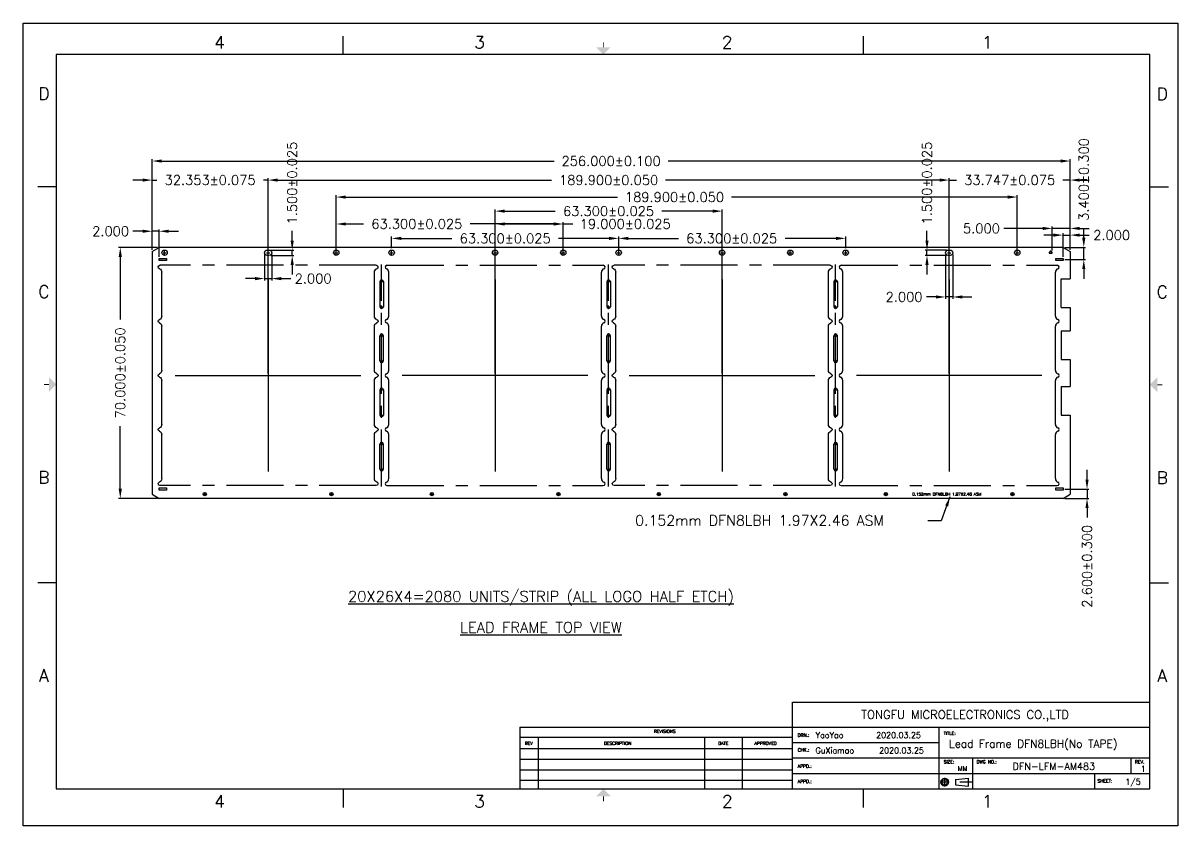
# Model space of a CAD drawing. Header units: millimetres. Extents: x 393.2 to 449.6, y 107.5 to 114.2.
# Drawn here: x 393.21 to 402.87, y 107.5 to 114.22 of the extents above; entities that cross this region are included whole.
import ezdxf
from ezdxf.enums import TextEntityAlignment as Align

# ---------------------------------------------------------------- set-up
doc = ezdxf.new("R2010")
doc.units = ezdxf.units.MM
doc.header["$LTSCALE"] = 0.5
doc.header["$PDMODE"] = 98
doc.linetypes.add('CENTER', pattern=[50.8, 31.75, -6.35, 6.35, -6.35])
for name, color, linetype in [('1', 7, 'Continuous'), ('1D', 4, 'Continuous'), ('CEN', 2, 'CENTER'), ('DIM', 3, 'Continuous'), ('TB', 7, 'Continuous')]:
    doc.layers.add(name, color=color, linetype=linetype)
doc.styles.add('ADESK1', font='romans')
doc.styles.add('ROMANS', font='romans.shx')
doc.styles.add('SIMPLEX', font='simplex.shx')
doc.dimstyles.get("Standard").update_dxf_attribs({"dimtxt": 0.08, "dimasz": 0.08, "dimexe": 0.027, "dimexo": 0.027, "dimgap": 0.027, "dimtad": 0, "dimdec": 3, "dimrnd": 0.0005, "dimzin": 1, "dimdsep": 46, "dimtxsty": 'SIMPLEX', "dimcen": 0.1905, "dimclrd": 256, "dimclre": 256, "dimclrt": 256, "dimadec": 0, "dimazin": 0, "dimtp": 0.03, "dimtm": 0.05, "dimtfac": 0.8, "dimtdec": 3, "dimtmove": 0, "dimatfit": 3, "dimfxl": 0.05, "dimtolj": 1, "dimtzin": 4, "dimlwd": -1, "dimlwe": -1, "dimarcsym": 0})
doc.dimstyles.new('Standard1', dxfattribs={"dimtxt": 0.08, "dimasz": 0.08, "dimexe": 0.015, "dimexo": 0.015, "dimgap": 0.027, "dimtad": 0, "dimdec": 3, "dimlfac": 33.333333, "dimrnd": 0.0005, "dimzin": 1, "dimdsep": 46, "dimtxsty": 'SIMPLEX', "dimcen": 0.1905, "dimclrd": 256, "dimclre": 256, "dimclrt": 256, "dimadec": 0, "dimazin": 0, "dimtp": 0.03, "dimtm": 0.05, "dimtfac": 0.8, "dimtdec": 3, "dimtmove": 0, "dimatfit": 3, "dimfxl": 0.05, "dimtolj": 1, "dimtzin": 4, "dimlwd": -1, "dimlwe": -1, "dimarcsym": 0})

# ---------------------------------------------------------------- blocks, each defined once
blk = doc.blocks.new('FR')
at = {"layer": 'TB'}
for p, q in [((78.32, 188.67), (78.32, 193.22)), ((205.52, 188.67), (205.52, 193.22)), ((8.12, 188.67), (8.12, 9.03)), ((275.59, 188.67), (8.12, 188.67)), ((275.59, 9.03), (275.59, 188.67)), ((3.57, 156.43), (8.12, 156.43)), ((275.59, 156.36), (280.13, 156.36)), ((3.57, 59.52), (8.12, 59.52)), ((275.59, 59.44), (280.13, 59.44)), ((188.21, 30.23), (275.59, 30.23)), ((188.21, 9.03), (188.21, 30.23)), ((121.48, 24.17), (121.48, 9.03)), ((121.48, 24.17), (188.21, 24.17)), ((188.21, 24.17), (275.59, 24.17)), ((224.1, 9.03), (224.1, 24.17)), ((121.48, 21.74), (188.21, 21.74)), ((126.03, 9.03), (126.03, 21.74)), ((166.76, 9.03), (166.76, 21.74)), ((175.96, 9.03), (175.96, 21.74)), ((188.21, 20.42), (224.1, 20.42)), ((121.48, 18.92), (188.21, 18.92)), ((121.48, 16.3), (188.21, 16.3)), ((188.21, 16.66), (275.59, 16.66)), ((232.32, 9.03), (232.32, 16.66)), ((270.99, 12.86), (270.99, 16.66)), ((121.48, 13.68), (188.21, 13.68)), ((188.21, 12.85), (224.1, 12.85)), ((224.1, 12.86), (275.59, 12.86)), ((228.03, 11.36), (231.26, 11.65)), ((228.03, 11.36), (228.03, 10.06)), ((231.26, 9.76), (231.26, 11.65)), ((262.17, 9.03), (262.17, 12.86)), ((8.12, 9.03), (275.59, 9.03)), ((78.35, 4.49), (78.35, 9.03)), ((121.48, 11.17), (188.21, 11.17)), ((205.55, 4.49), (205.55, 9.03)), ((228.03, 10.06), (231.26, 9.76))]:
    blk.add_line(p, q, dxfattribs=at)
at = {"layer": 'TB', "color": 1, "linetype": 'CENTER', "ltscale": 0.002}
for p, q in [((225.43, 9.62), (225.43, 11.79)), ((226.52, 10.71), (224.34, 10.71)), ((232.03, 10.71), (227.29, 10.71))]:
    blk.add_line(p, q, dxfattribs=at)
at = {"layer": 'TB'}
blk.add_lwpolyline([(0, 196.39), (282.46, 196.39), (282.46, 0), (0, 0)], close=True, dxfattribs=at)
at = {"layer": 'TB', "const_width": 0.242}
for points in [[(141.92, 191.7), (141.92, 190.49)], [(5.09, 107.97), (6.3, 107.97)], [(278.62, 107.9), (277.41, 107.9)], [(141.95, 6), (141.95, 7.21)]]:
    blk.add_lwpolyline(points, dxfattribs=at)
at = {"layer": 'TB'}
for radius in [0.945, 0.649]:
    blk.add_circle((225.43, 10.71), radius, dxfattribs=at)
for points in [[(140.1, 190.49), (143.74, 190.49), (141.92, 188.67)], [(6.3, 106.16), (6.3, 109.79), (8.12, 107.97)], [(277.41, 106.08), (277.41, 109.72), (275.59, 107.9)], [(140.13, 7.21), (143.77, 7.21), (141.95, 9.03)]]:
    blk.add_solid(points, dxfattribs=at)
at = {"layer": 'TB', "style": 'ADESK1'}
for s, p in [('4', (48.03, 191.7)), ('3', (111.64, 191.7)), ('2', (172.21, 191.7)), ('1', (235.81, 191.7)), ('D', (5.09, 179.15)), ('D', (278.62, 179.07)), ('C', (5.09, 130.69)), ('C', (278.62, 130.62)), ('B', (5.09, 85.26)), ('B', (278.62, 85.19)), ('A', (5.09, 36.8)), ('A', (278.62, 36.73)), ('4', (48.06, 6)), ('3', (111.66, 6)), ('2', (172.24, 6)), ('1', (235.84, 6))]:
    blk.add_text(s, height=3.03, dxfattribs=at).set_placement(p, align=Align.MIDDLE_CENTER)
for s, height, p in [('TONGFU MICROELECTRONICS CO.,LTD', 2.0747, (204.97, 26.2)), ('REVISIONS', 0.787, (154.27, 22.74)), ('TITLE:', 0.787, (225.17, 22.25)), ('REV', 0.787, (122.71, 19.8)), ('DESCRIPTION', 0.7874, (142.04, 19.8)), ('DATE', 0.787, (170, 19.8)), ('APPROVED', 0.787, (178.88, 19.8)), ('DRN.:', 0.787, (189.47, 21.8)), ('CHK.:', 0.787, (189.47, 18.19)), ('APPD.:', 0.787, (189.47, 14.21)), ('SIZE:', 0.787, (225.17, 15.28)), ('MM', 1.148, (228.62, 13.47)), ('DWG NO.:', 0.787, (233.22, 15.28)), ('REV.', 0.787, (271.96, 15.28)), ('SHEET:', 0.787, (262.81, 10.61)), ('APPD.:', 0.787, (189.47, 10.49))]:
    blk.add_text(s, height=height, dxfattribs=at).set_placement(p)
blk = doc.blocks.new('M0')
at = {"layer": '1D', "linetype": 'CENTER'}
for p, q in [((-30.15, 30.7), (30.15, 30.7)), ((-29.65, 16.51), (-29.65, 28.79)), ((29.65, 16.51), (29.65, 28.79)), ((-29.65, 1.41), (-29.65, 13.69)), ((29.65, 1.41), (29.65, 13.69)), ((-29.65, -13.69), (-29.65, -1.41)), ((29.65, -13.69), (29.65, -1.41)), ((-29.65, -28.79), (-29.65, -16.51)), ((29.65, -28.79), (29.65, -16.51)), ((-30.15, -30.7), (30.15, -30.7))]:
    blk.add_line(p, q, dxfattribs=at)
at = {"layer": '1D', "color": 4}
for centre, radius, start, end in [((-30.15, 30.2), 0.5, 90, 250.5288), ((-30.65, 28.79), 1, 0, 70.5288), ((30.65, 28.79), 1, 109.4712, 180), ((30.15, 30.2), 0.5, 289.4712, 90), ((-30.65, 16.51), 1, 289.4712, 0), ((30.65, 16.51), 1, 180, 250.5288), ((-30.15, 15.1), 0.5, 109.4712, 250.5288), ((-30.65, 13.69), 1, 0, 70.5288), ((30.65, 13.69), 1, 109.4712, 180), ((30.15, 15.1), 0.5, 289.4712, 70.5288), ((-30.15, 0), 0.5, 109.4712, 250.5288), ((-30.65, 1.41), 1, 289.4712, 0), ((30.65, 1.41), 1, 180, 250.5288), ((30.15, 0), 0.5, 289.4712, 70.5288), ((-30.65, -1.41), 1, 0, 70.5288), ((30.65, -1.41), 1, 109.4712, 180), ((-30.15, -15.1), 0.5, 109.4712, 250.5288), ((-30.65, -13.69), 1, 289.4712, 0), ((-30.65, -16.51), 1, 0, 70.5288), ((30.65, -13.69), 1, 180, 250.5288), ((30.65, -16.51), 1, 109.4712, 180), ((30.15, -15.1), 0.5, 289.4712, 70.5288), ((-30.65, -28.79), 1, 289.4712, 0), ((30.65, -28.79), 1, 180, 250.5288), ((-30.15, -30.2), 0.5, 109.4712, 270), ((30.15, -30.2), 0.5, 270, 70.5288)]:
    blk.add_arc(centre, radius, start, end, dxfattribs=at)
blk = doc.blocks.new('*D59')
at = {"layer": 'Defpoints', "color": 0, "transparency": 16777216}
for p in [(394.3517, 112.3424), (394.0258, 110.2424), (394.3517, 110.2424)]:
    blk.add_point(p, dxfattribs=at)
at = {"layer": 'DIM', "transparency": 16777216}
for p, q in [((394.3367, 112.3424), (394.0108, 112.3424)), ((394.0258, 112.2624), (394.0258, 111.7384)), ((394.0258, 110.3224), (394.0258, 110.8463)), ((394.3367, 110.2424), (394.0108, 110.2424))]:
    blk.add_line(p, q, dxfattribs=at)
for points in [[(394.0125, 112.2624), (394.0392, 112.2624), (394.0258, 112.3424)], [(394.0125, 110.3224), (394.0392, 110.3224), (394.0258, 110.2424)]]:
    blk.add_solid(points, dxfattribs=at)
at = {"layer": 'DIM', "transparency": 16777216, "insert": (394.0258, 111.2924), "char_height": 0.08, "attachment_point": 5, "rotation": 90, "style": 'SIMPLEX'}
blk.add_mtext('\\A1;70.000%%p0.050', dxfattribs=at)
blk = doc.blocks.new('*D60')
at = {"layer": 'Defpoints', "color": 0, "transparency": 16777216}
for p in [(394.2917, 112.4773), (394.2917, 112.3077), (394.3517, 112.2494)]:
    blk.add_point(p, dxfattribs=at)
at = {"layer": 'DIM', "transparency": 16777216}
for p, q in [((394.2117, 112.4773), (394.1317, 112.4773)), ((394.2917, 112.3227), (394.2917, 112.4923)), ((394.3517, 112.4773), (394.2917, 112.4773)), ((394.3517, 112.2644), (394.3517, 112.4923)), ((394.4317, 112.4773), (394.5117, 112.4773))]:
    blk.add_line(p, q, dxfattribs=at)
for points in [[(394.2117, 112.4907), (394.2117, 112.464), (394.2917, 112.4773)], [(394.4317, 112.4907), (394.4317, 112.464), (394.3517, 112.4773)]]:
    blk.add_solid(points, dxfattribs=at)
at = {"layer": 'DIM', "transparency": 16777216, "insert": (393.9447, 112.4773), "char_height": 0.08, "attachment_point": 5, "style": 'SIMPLEX'}
blk.add_mtext('\\A1;2.000', dxfattribs=at)
blk = doc.blocks.new('*D61')
at = {"layer": 'Defpoints', "color": 0, "transparency": 16777216}
for p in [(394.2917, 112.9054), (394.2917, 112.3077), (395.2623, 111.2714)]:
    blk.add_point(p, dxfattribs=at)
at = {"layer": 'DIM', "transparency": 16777216}
for p, q in [((394.2117, 112.9054), (394.1317, 112.9054)), ((394.2917, 112.3227), (394.2917, 112.9204)), ((394.2917, 112.9054), (394.3309, 112.9054)), ((395.2623, 112.9054), (395.223, 112.9054)), ((395.2623, 111.2864), (395.2623, 112.9204)), ((395.3423, 112.9054), (395.4223, 112.9054))]:
    blk.add_line(p, q, dxfattribs=at)
for points in [[(394.2117, 112.9187), (394.2117, 112.8921), (394.2917, 112.9054)], [(395.3423, 112.9187), (395.3423, 112.8921), (395.2623, 112.9054)]]:
    blk.add_solid(points, dxfattribs=at)
at = {"layer": 'DIM', "transparency": 16777216, "insert": (394.777, 112.9054), "char_height": 0.08, "attachment_point": 5, "style": 'SIMPLEX'}
blk.add_mtext('\\A1;32.353%%P0.075', dxfattribs=at)
blk = doc.blocks.new('*D62')
at = {"layer": 'Defpoints', "color": 0, "transparency": 16777216}
for p in [(399.0603, 112.6456), (397.1613, 111.2714), (399.0603, 111.2714)]:
    blk.add_point(p, dxfattribs=at)
at = {"layer": 'DIM', "transparency": 16777216}
for p, q in [((397.1613, 111.2864), (397.1613, 112.6606)), ((397.2413, 112.6456), (397.6641, 112.6456)), ((398.9803, 112.6456), (398.5562, 112.6456)), ((399.0603, 111.2864), (399.0603, 112.6606))]:
    blk.add_line(p, q, dxfattribs=at)
for points in [[(397.2413, 112.659), (397.2413, 112.6323), (397.1613, 112.6456)], [(398.9803, 112.659), (398.9803, 112.6323), (399.0603, 112.6456)]]:
    blk.add_solid(points, dxfattribs=at)
at = {"layer": 'DIM', "transparency": 16777216, "insert": (398.1101, 112.6456), "char_height": 0.08, "attachment_point": 5, "style": 'SIMPLEX'}
blk.add_mtext('\\A1;63.300%%p0.025', dxfattribs=at)
blk = doc.blocks.new('*D63')
at = {"layer": 'Defpoints', "color": 0, "transparency": 16777216}
for p in [(395.2623, 112.9054), (395.2623, 111.2714), (400.9593, 111.2714)]:
    blk.add_point(p, dxfattribs=at)
at = {"layer": 'DIM', "transparency": 16777216}
for p, q in [((395.2623, 111.2864), (395.2623, 112.9204)), ((395.3423, 112.9054), (397.6342, 112.9054)), ((400.8793, 112.9054), (398.5873, 112.9054)), ((400.9593, 111.2864), (400.9593, 112.9204))]:
    blk.add_line(p, q, dxfattribs=at)
for points in [[(395.3423, 112.9187), (395.3423, 112.8921), (395.2623, 112.9054)], [(400.8793, 112.9187), (400.8793, 112.8921), (400.9593, 112.9054)]]:
    blk.add_solid(points, dxfattribs=at)
at = {"layer": 'DIM', "transparency": 16777216, "insert": (398.1108, 112.9054), "char_height": 0.08, "attachment_point": 5, "style": 'SIMPLEX'}
blk.add_mtext('\\A1;189.900%%p0.050', dxfattribs=at)
blk = doc.blocks.new('*D64')
at = {"layer": 'Defpoints', "color": 0, "transparency": 16777216}
for p in [(401.9717, 113.0648), (394.2917, 112.3077), (401.9717, 112.3077)]:
    blk.add_point(p, dxfattribs=at)
at = {"layer": 'DIM', "transparency": 16777216}
for p, q in [((394.2917, 112.3227), (394.2917, 113.0798)), ((394.3717, 113.0648), (397.6552, 113.0648)), ((401.8917, 113.0648), (398.6082, 113.0648)), ((401.9717, 112.3227), (401.9717, 113.0798))]:
    blk.add_line(p, q, dxfattribs=at)
for points in [[(394.3717, 113.0782), (394.3717, 113.0515), (394.2917, 113.0648)], [(401.8917, 113.0782), (401.8917, 113.0515), (401.9717, 113.0648)]]:
    blk.add_solid(points, dxfattribs=at)
at = {"layer": 'DIM', "transparency": 16777216, "insert": (398.1317, 113.0648), "char_height": 0.08, "attachment_point": 5, "style": 'SIMPLEX'}
blk.add_mtext('\\A1;256.000%%p0.100', dxfattribs=at)
blk = doc.blocks.new('*D65')
at = {"layer": 'Defpoints', "color": 0, "transparency": 16777216}
for p in [(401.9717, 112.4451), (401.9117, 112.2494), (401.9717, 112.3077)]:
    blk.add_point(p, dxfattribs=at)
at = {"layer": 'DIM', "transparency": 16777216}
for p, q in [((401.8317, 112.4451), (401.7517, 112.4451)), ((401.9117, 112.2644), (401.9117, 112.4601)), ((401.9117, 112.4451), (401.9717, 112.4451)), ((401.9717, 112.3227), (401.9717, 112.4601)), ((402.0517, 112.4451), (402.1317, 112.4451))]:
    blk.add_line(p, q, dxfattribs=at)
for points in [[(401.8317, 112.4584), (401.8317, 112.4317), (401.9117, 112.4451)], [(402.0517, 112.4584), (402.0517, 112.4317), (401.9717, 112.4451)]]:
    blk.add_solid(points, dxfattribs=at)
at = {"layer": 'DIM', "transparency": 16777216, "insert": (402.3187, 112.4451), "char_height": 0.08, "attachment_point": 5, "style": 'SIMPLEX'}
blk.add_mtext('\\A1;2.000', dxfattribs=at)
blk = doc.blocks.new('*D66')
at = {"layer": 'Defpoints', "color": 0, "transparency": 16777216}
for p in [(401.9717, 112.9054), (400.9593, 112.2974), (401.9717, 112.3077)]:
    blk.add_point(p, dxfattribs=at)
at = {"layer": 'DIM', "transparency": 16777216}
for p, q in [((400.8793, 112.9054), (400.7993, 112.9054)), ((400.9593, 112.3124), (400.9593, 112.9204)), ((400.9593, 112.9054), (401.0194, 112.9054)), ((401.9717, 112.9054), (401.9115, 112.9054)), ((401.9717, 112.3227), (401.9717, 112.9204)), ((402.0517, 112.9054), (402.1317, 112.9054))]:
    blk.add_line(p, q, dxfattribs=at)
for points in [[(400.8793, 112.9187), (400.8793, 112.8921), (400.9593, 112.9054)], [(402.0517, 112.9187), (402.0517, 112.8921), (401.9717, 112.9054)]]:
    blk.add_solid(points, dxfattribs=at)
at = {"layer": 'DIM', "transparency": 16777216, "insert": (401.4655, 112.9054), "char_height": 0.08, "attachment_point": 5, "style": 'SIMPLEX'}
blk.add_mtext('\\A1;33.747%%P0.075', dxfattribs=at)
blk = doc.blocks.new('slit')
for p, q in [((-32.15, 26.15), (-32.15, 19.15)), ((-31.15, 26.15), (-31.15, 19.15)), ((-32.15, 4.05), (-32.15, 11.05)), ((-31.15, 4.05), (-31.15, 11.05)), ((-32.15, -4.05), (-32.15, -11.05)), ((-31.15, -4.05), (-31.15, -11.05)), ((-32.15, -26.15), (-32.15, -19.15)), ((-31.15, -26.15), (-31.15, -19.15))]:
    blk.add_line(p, q)
at = {"color": 0}
for centre, start, end in [((-31.65, 26.15), 0, 180), ((-31.65, 19.15), 180, 0), ((-31.65, 11.05), 0, 180), ((-31.65, 4.05), 180, 0), ((-31.65, -4.05), 0, 180), ((-31.65, -11.05), 180, 0), ((-31.65, -19.15), 0, 180), ((-31.65, -26.15), 180, 0)]:
    blk.add_arc(centre, 0.5, start, end, dxfattribs=at)
at = {"layer": '1D', "linetype": 'CENTER'}
blk.add_line((-31.65, -31), (-31.65, 30.92), dxfattribs=at)
at = {"layer": '1D'}
for p, q in [((-31.95, 26.15), (-31.35, 26.15)), ((-31.65, 25.85), (-31.65, 26.45)), ((-31.65, 18.85), (-31.65, 19.45)), ((-31.95, 19.15), (-31.35, 19.15)), ((-31.95, 11.05), (-31.35, 11.05)), ((-31.65, 11.35), (-31.65, 10.75)), ((-31.95, 4.05), (-31.35, 4.05)), ((-31.65, 4.35), (-31.65, 3.75)), ((-31.95, -4.05), (-31.35, -4.05)), ((-31.65, -4.35), (-31.65, -3.75)), ((-31.95, -11.05), (-31.35, -11.05)), ((-31.65, -11.35), (-31.65, -10.75)), ((-31.95, -19.15), (-31.35, -19.15)), ((-31.65, -18.85), (-31.65, -19.45)), ((-31.95, -26.15), (-31.35, -26.15)), ((-31.65, -25.85), (-31.65, -26.45))]:
    blk.add_line(p, q, dxfattribs=at)
blk = doc.blocks.new('*D67')
at = {"layer": 'Defpoints', "color": 0, "transparency": 16777216}
for p in [(397.7313, 112.5381), (397.1613, 112.2974), (397.7313, 112.2974)]:
    blk.add_point(p, dxfattribs=at)
at = {"layer": 'DIM', "transparency": 16777216}
for p, q in [((397.1613, 112.3124), (397.1613, 112.5531)), ((397.7313, 112.3124), (397.7313, 112.5531)), ((397.2413, 112.5381), (397.6513, 112.5381)), ((397.7313, 112.5381), (397.8113, 112.5381))]:
    blk.add_line(p, q, dxfattribs=at)
for points in [[(397.2413, 112.5514), (397.2413, 112.5248), (397.1613, 112.5381)], [(397.6513, 112.5514), (397.6513, 112.5248), (397.7313, 112.5381)]]:
    blk.add_solid(points, dxfattribs=at)
at = {"layer": 'DIM', "transparency": 16777216, "insert": (398.2497, 112.5381), "char_height": 0.08, "attachment_point": 5, "style": 'SIMPLEX'}
blk.add_mtext('\\A1;19.000%%P0.025', dxfattribs=at)
blk = doc.blocks.new('*D73')
at = {"layer": 'Defpoints', "color": 0, "transparency": 16777216}
for p in [(401.5293, 112.7633), (395.8323, 112.3109), (401.5293, 112.3109)]:
    blk.add_point(p, dxfattribs=at)
at = {"layer": 'DIM', "transparency": 16777216}
for p, q in [((395.8323, 112.3259), (395.8323, 112.7783)), ((395.9123, 112.7633), (398.1855, 112.7633)), ((401.4493, 112.7633), (399.1386, 112.7633)), ((401.5293, 112.3259), (401.5293, 112.7783))]:
    blk.add_line(p, q, dxfattribs=at)
for points in [[(395.9123, 112.7767), (395.9123, 112.75), (395.8323, 112.7633)], [(401.4493, 112.7767), (401.4493, 112.75), (401.5293, 112.7633)]]:
    blk.add_solid(points, dxfattribs=at)
at = {"layer": 'DIM', "transparency": 16777216, "insert": (398.662, 112.7633), "char_height": 0.08, "attachment_point": 5, "style": 'SIMPLEX'}
blk.add_mtext('\\A1;189.900%%P0.050', dxfattribs=at)
blk = doc.blocks.new('*D68')
at = {"layer": 'Defpoints', "color": 0, "transparency": 16777216}
for p in [(397.7313, 112.5381), (395.8323, 112.2974), (397.7313, 112.2974)]:
    blk.add_point(p, dxfattribs=at)
at = {"layer": 'DIM', "transparency": 16777216}
for p, q in [((395.8323, 112.3124), (395.8323, 112.5531)), ((397.7313, 112.3124), (397.7313, 112.5531)), ((395.9123, 112.5381), (396.0602, 112.5381)), ((397.6513, 112.5381), (396.9523, 112.5381))]:
    blk.add_line(p, q, dxfattribs=at)
for points in [[(395.9123, 112.5514), (395.9123, 112.5248), (395.8323, 112.5381)], [(397.6513, 112.5514), (397.6513, 112.5248), (397.7313, 112.5381)]]:
    blk.add_solid(points, dxfattribs=at)
at = {"layer": 'DIM', "transparency": 16777216, "insert": (396.5062, 112.5381), "char_height": 0.08, "attachment_point": 5, "style": 'SIMPLEX'}
blk.add_mtext('\\A1;63.300%%P0.025', dxfattribs=at)
blk = doc.blocks.new('*D69')
at = {"layer": 'Defpoints', "color": 0, "ltscale": 0.1, "transparency": 16777216}
for p in [(401.9117, 112.3424), (402.0854, 112.3424), (401.9117, 112.2404)]:
    blk.add_point(p, dxfattribs=at)
at = {"layer": 'DIM', "ltscale": 0.1, "transparency": 16777216}
for p, q in [((402.0854, 112.4224), (402.0854, 112.5024)), ((401.9267, 112.3424), (402.1004, 112.3424)), ((402.0854, 112.2404), (402.0854, 112.3424)), ((401.9267, 112.2404), (402.1004, 112.2404)), ((402.0854, 112.1604), (402.0854, 112.0804))]:
    blk.add_line(p, q, dxfattribs=at)
for points in [[(402.072, 112.4224), (402.0987, 112.4224), (402.0854, 112.3424)], [(402.072, 112.1604), (402.0987, 112.1604), (402.0854, 112.2404)]]:
    blk.add_solid(points, dxfattribs=at)
at = {"layer": 'DIM', "ltscale": 0.1, "transparency": 16777216, "insert": (402.0854, 112.9103), "char_height": 0.08, "attachment_point": 5, "rotation": 90, "style": 'SIMPLEX'}
blk.add_mtext('\\A1;3.400%%P0.300', dxfattribs=at)
blk = doc.blocks.new('*D70')
at = {"layer": 'Defpoints', "color": 0, "ltscale": 0.1, "transparency": 16777216}
for p in [(401.9117, 110.3204), (401.9117, 110.2424), (402.1126, 110.2424)]:
    blk.add_point(p, dxfattribs=at)
at = {"layer": 'DIM', "ltscale": 0.1, "transparency": 16777216}
for p, q in [((402.1126, 110.4004), (402.1126, 110.4804)), ((401.9267, 110.3204), (402.1276, 110.3204)), ((402.1126, 110.3204), (402.1126, 110.2424)), ((401.9267, 110.2424), (402.1276, 110.2424)), ((402.1126, 110.1624), (402.1126, 110.0824))]:
    blk.add_line(p, q, dxfattribs=at)
for points in [[(402.0993, 110.4004), (402.1259, 110.4004), (402.1126, 110.3204)], [(402.0993, 110.1624), (402.1259, 110.1624), (402.1126, 110.2424)]]:
    blk.add_solid(points, dxfattribs=at)
at = {"layer": 'DIM', "ltscale": 0.1, "transparency": 16777216, "insert": (402.1126, 109.6744), "char_height": 0.08, "attachment_point": 5, "rotation": 90, "style": 'SIMPLEX'}
blk.add_mtext('\\A1;2.600%%P0.300', dxfattribs=at)
blk = doc.blocks.new('*D74')
at = {"layer": 'Defpoints', "color": 0, "ltscale": 0.1, "transparency": 16777216}
for p in [(401.9717, 112.501), (401.8217, 112.3013), (401.9717, 112.3077)]:
    blk.add_point(p, dxfattribs=at)
at = {"layer": 'DIM', "ltscale": 0.1, "transparency": 16777216}
for p, q in [((401.7417, 112.501), (401.4166, 112.501)), ((401.8217, 112.3163), (401.8217, 112.516)), ((401.9717, 112.501), (401.8217, 112.501)), ((401.9717, 112.3227), (401.9717, 112.516)), ((402.0517, 112.501), (402.1317, 112.501))]:
    blk.add_line(p, q, dxfattribs=at)
for points in [[(401.7417, 112.5143), (401.7417, 112.4876), (401.8217, 112.501)], [(402.0517, 112.5143), (402.0517, 112.4876), (401.9717, 112.501)]]:
    blk.add_solid(points, dxfattribs=at)
at = {"layer": 'DIM', "ltscale": 0.1, "transparency": 16777216, "insert": (401.2296, 112.501), "char_height": 0.08, "attachment_point": 5, "style": 'SIMPLEX'}
blk.add_mtext('\\A1;{\\C0;5.000}', dxfattribs=at)
blk = doc.blocks.new('*D75')
at = {"layer": 'Defpoints', "color": 0, "ltscale": 0.1, "transparency": 16777216}
for p in [(400.0938, 112.4175), (398.1948, 112.3109), (400.0938, 112.3199)]:
    blk.add_point(p, dxfattribs=at)
at = {"layer": 'DIM', "ltscale": 0.1, "transparency": 16777216}
for p, q in [((398.1948, 112.3259), (398.1948, 112.4325)), ((398.2748, 112.4175), (398.6945, 112.4175)), ((400.0138, 112.4175), (399.5866, 112.4175)), ((400.0938, 112.3349), (400.0938, 112.4325))]:
    blk.add_line(p, q, dxfattribs=at)
for points in [[(398.2748, 112.4309), (398.2748, 112.4042), (398.1948, 112.4175)], [(400.0138, 112.4309), (400.0138, 112.4042), (400.0938, 112.4175)]]:
    blk.add_solid(points, dxfattribs=at)
at = {"layer": 'DIM', "ltscale": 0.1, "transparency": 16777216, "insert": (399.1405, 112.4175), "char_height": 0.08, "attachment_point": 5, "style": 'SIMPLEX'}
blk.add_mtext('\\A1;63.300%%P0.025', dxfattribs=at)
blk = doc.blocks.new('*D71')
at = {"layer": 'Defpoints', "color": 0, "transparency": 16777216}
for p in [(398.1948, 112.4175), (396.2958, 112.3199), (398.1948, 112.3109)]:
    blk.add_point(p, dxfattribs=at)
at = {"layer": 'DIM', "transparency": 16777216}
for p, q in [((396.2958, 112.3349), (396.2958, 112.4325)), ((396.3758, 112.4175), (396.7992, 112.4175)), ((398.1148, 112.4175), (397.6913, 112.4175)), ((398.1948, 112.3259), (398.1948, 112.4325))]:
    blk.add_line(p, q, dxfattribs=at)
for points in [[(396.3758, 112.4309), (396.3758, 112.4042), (396.2958, 112.4175)], [(398.1148, 112.4309), (398.1148, 112.4042), (398.1948, 112.4175)]]:
    blk.add_solid(points, dxfattribs=at)
at = {"layer": 'DIM', "transparency": 16777216, "insert": (397.2453, 112.4175), "char_height": 0.08, "attachment_point": 5, "style": 'SIMPLEX'}
blk.add_mtext('\\A1;{\\C3;63.300%%P0.025}', dxfattribs=at)
blk = doc.blocks.new('*D76')
at = {"layer": 'Defpoints', "color": 0, "ltscale": 0.1, "transparency": 16777216}
for p in [(395.2323, 112.2974), (395.2923, 112.2974), (395.2923, 112.0812)]:
    blk.add_point(p, dxfattribs=at)
at = {"layer": 'DIM', "ltscale": 0.1, "transparency": 16777216}
for p, q in [((395.2323, 112.2824), (395.2323, 112.0662)), ((395.2923, 112.2824), (395.2923, 112.0662)), ((395.1523, 112.0812), (395.0723, 112.0812)), ((395.2323, 112.0812), (395.2923, 112.0812)), ((395.3723, 112.0812), (395.4523, 112.0812))]:
    blk.add_line(p, q, dxfattribs=at)
for points in [[(395.1523, 112.0945), (395.1523, 112.0678), (395.2323, 112.0812)], [(395.3723, 112.0945), (395.3723, 112.0678), (395.2923, 112.0812)]]:
    blk.add_solid(points, dxfattribs=at)
at = {"layer": 'DIM', "ltscale": 0.1, "transparency": 16777216, "insert": (395.6393, 112.0812), "char_height": 0.08, "attachment_point": 5, "style": 'SIMPLEX'}
blk.add_mtext('\\A1;2.000', dxfattribs=at)
blk = doc.blocks.new('*D77')
at = {"layer": 'Defpoints', "color": 0, "ltscale": 0.1, "transparency": 16777216}
for p in [(400.9293, 112.2974), (400.9893, 112.2974), (400.9293, 111.9275)]:
    blk.add_point(p, dxfattribs=at)
at = {"layer": 'DIM', "ltscale": 0.1, "transparency": 16777216}
for p, q in [((400.9293, 112.2824), (400.9293, 111.9125)), ((400.9893, 112.2824), (400.9893, 111.9125)), ((400.8493, 111.9275), (400.7693, 111.9275)), ((400.9893, 111.9275), (400.9293, 111.9275)), ((401.0693, 111.9275), (401.1493, 111.9275))]:
    blk.add_line(p, q, dxfattribs=at)
for points in [[(400.8493, 111.9409), (400.8493, 111.9142), (400.9293, 111.9275)], [(401.0693, 111.9409), (401.0693, 111.9142), (400.9893, 111.9275)]]:
    blk.add_solid(points, dxfattribs=at)
at = {"layer": 'DIM', "ltscale": 0.1, "transparency": 16777216, "insert": (400.5823, 111.9275), "char_height": 0.08, "attachment_point": 5, "style": 'SIMPLEX'}
blk.add_mtext('\\A1;2.000', dxfattribs=at)
blk = doc.blocks.new('*D72')
at = {"layer": 'Defpoints', "color": 0, "ltscale": 0.1, "transparency": 16777216}
for p in [(395.2698, 112.3199), (395.2698, 112.2749), (395.4638, 112.3199)]:
    blk.add_point(p, dxfattribs=at)
at = {"layer": 'DIM', "ltscale": 0.1, "transparency": 16777216}
for p, q in [((395.4638, 112.3999), (395.4638, 112.4799)), ((395.2848, 112.3199), (395.4788, 112.3199)), ((395.2848, 112.2749), (395.4788, 112.2749)), ((395.4638, 112.2749), (395.4638, 112.3199)), ((395.4638, 112.1949), (395.4638, 112.1149))]:
    blk.add_line(p, q, dxfattribs=at)
for points in [[(395.4504, 112.3999), (395.4771, 112.3999), (395.4638, 112.3199)], [(395.4504, 112.1949), (395.4771, 112.1949), (395.4638, 112.2749)]]:
    blk.add_solid(points, dxfattribs=at)
at = {"layer": 'DIM', "ltscale": 0.1, "transparency": 16777216, "insert": (395.4638, 112.8802), "char_height": 0.08, "attachment_point": 5, "rotation": 90, "style": 'SIMPLEX'}
blk.add_mtext('\\A1;1.500%%P0.025', dxfattribs=at)
blk = doc.blocks.new('*D78')
at = {"layer": 'Defpoints', "color": 0, "ltscale": 0.1, "transparency": 16777216}
for p in [(400.7739, 112.3199), (400.9518, 112.3199), (400.9518, 112.2749)]:
    blk.add_point(p, dxfattribs=at)
at = {"layer": 'DIM', "ltscale": 0.1, "transparency": 16777216}
for p, q in [((400.7739, 112.3999), (400.7739, 112.4799)), ((400.9368, 112.3199), (400.7589, 112.3199)), ((400.9368, 112.2749), (400.7589, 112.2749)), ((400.7739, 112.2749), (400.7739, 112.3199)), ((400.7739, 112.1949), (400.7739, 112.1149))]:
    blk.add_line(p, q, dxfattribs=at)
for points in [[(400.7606, 112.3999), (400.7873, 112.3999), (400.7739, 112.3199)], [(400.7606, 112.1949), (400.7873, 112.1949), (400.7739, 112.2749)]]:
    blk.add_solid(points, dxfattribs=at)
at = {"layer": 'DIM', "ltscale": 0.1, "transparency": 16777216, "insert": (400.7739, 112.8802), "char_height": 0.08, "attachment_point": 5, "rotation": 90, "style": 'SIMPLEX'}
blk.add_mtext('\\A1;1.500%%P0.025', dxfattribs=at)

msp = doc.modelspace()

# ---------------------------------------------------------------- linework, layer by layer
at = {"color": 0}
for p, q in [((394.291667, 112.307743), (394.351667, 112.342393)), ((394.291667, 112.307743), (394.291667, 110.277038)), ((401.896685, 111.839891), (401.896685, 112.079892)), ((401.896685, 112.079892), (401.971685, 112.079892)), ((401.896685, 111.839891), (401.971685, 111.839891)), ((401.896685, 111.644891), (401.971685, 111.644891)), ((401.896685, 111.644891), (401.896685, 111.40489)), ((401.896685, 111.40489), (401.971685, 111.40489)), ((401.896685, 111.17989), (401.971685, 111.17989)), ((401.896685, 111.17989), (401.896685, 110.939889)), ((401.896685, 110.939889), (401.971685, 110.939889)), ((394.291667, 110.277038), (394.351667, 110.242388))]:
    msp.add_line(p, q, dxfattribs=at)
for p, q in [((401.911685, 112.342393), (394.351667, 112.342393)), ((401.971685, 112.307743), (401.971685, 112.079892)), ((401.971685, 111.839891), (401.971685, 111.644891)), ((401.971685, 111.40489), (401.971685, 111.17989)), ((401.971685, 110.939889), (401.971685, 110.277038)), ((401.911685, 110.242388), (394.351667, 110.242388))]:
    msp.add_line(p, q)
for points in [[(394.351667, 112.249392), (394.411667, 112.249392), (394.411667, 112.231392), (394.351667, 112.231392)], [(401.851684, 112.249392), (401.911685, 112.249392), (401.911685, 112.231392), (401.851684, 112.231392)], [(394.351667, 110.329388), (394.411667, 110.329388), (394.411667, 110.311388), (394.351667, 110.311388)], [(401.851684, 110.329388), (401.911685, 110.329388), (401.911685, 110.311388), (401.851684, 110.311388)]]:
    msp.add_lwpolyline(points, close=True)
at = {"color": 1, "ltscale": 0.1}
for points in [[(395.254759, 112.319892), (395.269759, 112.319892, -1), (395.269759, 112.274893), (395.254759, 112.274893, -1), (395.254759, 112.319892, -1)], [(400.951772, 112.319892), (400.966772, 112.319892, -1), (400.966772, 112.274893), (400.951772, 112.274893, -1), (400.951772, 112.319892, -1)]]:
    msp.add_lwpolyline(points, format="xyb", dxfattribs=at)
at = {"ltscale": 0.05}
msp.add_lwpolyline([(401.812684, 112.292893), (401.821684, 112.292893), (401.821684, 112.301893), (401.812684, 112.301893), (401.812684, 112.310893), (401.803684, 112.310893), (401.803684, 112.301893), (401.794684, 112.301893), (401.794684, 112.292893), (401.812684, 112.292893)], dxfattribs=at)
at = {"color": 0}
for centre in [(394.732758, 110.278388), (395.791761, 110.278388), (396.631763, 110.278388), (397.690765, 110.278388), (398.530767, 110.278388), (399.589769, 110.278388), (400.429771, 110.278388), (401.488774, 110.278388)]:
    msp.add_circle(centre, 0.0135, dxfattribs=at)
at = {"layer": '1D', "linetype": 'CENTER'}
for p, q in [((394.383277, 112.297393), (394.410238, 112.297393)), ((394.396757, 112.283912), (394.396757, 112.310873)), ((395.248779, 112.297393), (395.27574, 112.297393)), ((395.262259, 112.283912), (395.262259, 112.310873)), ((395.81878, 112.297393), (395.845741, 112.297393)), ((395.832261, 112.283912), (395.832261, 112.310873)), ((396.282281, 112.297393), (396.309242, 112.297393)), ((396.295762, 112.283912), (396.295762, 112.310873)), ((397.147783, 112.297393), (397.174744, 112.297393)), ((397.161264, 112.283912), (397.161264, 112.310873)), ((397.717784, 112.297393), (397.744746, 112.297393)), ((397.731265, 112.283912), (397.731265, 112.310873)), ((398.181286, 112.297393), (398.208247, 112.297393)), ((398.194766, 112.283912), (398.194766, 112.310873)), ((399.046787, 112.297393), (399.073749, 112.297393)), ((399.060268, 112.283912), (399.060268, 112.310873)), ((399.616789, 112.297393), (399.64375, 112.297393)), ((399.630269, 112.283912), (399.630269, 112.310873)), ((400.08029, 112.297393), (400.107251, 112.297393)), ((400.09377, 112.283912), (400.09377, 112.310873)), ((400.945792, 112.297393), (400.972753, 112.297393)), ((400.959272, 112.283912), (400.959272, 112.310873)), ((401.515793, 112.297393), (401.542754, 112.297393)), ((401.529274, 112.283912), (401.529274, 112.310873)), ((394.719278, 110.278388), (394.746239, 110.278388)), ((394.732758, 110.264907), (394.732758, 110.291868)), ((395.77828, 110.278388), (395.805241, 110.278388)), ((395.791761, 110.26797), (395.791761, 110.286525)), ((396.618282, 110.278388), (396.645243, 110.278388)), ((396.631763, 110.264907), (396.631763, 110.291868)), ((397.677284, 110.278388), (397.704246, 110.278388)), ((397.690765, 110.26797), (397.690765, 110.286525)), ((398.517286, 110.278388), (398.544247, 110.278388)), ((398.530767, 110.264907), (398.530767, 110.291868)), ((399.576289, 110.278388), (399.60325, 110.278388)), ((399.589769, 110.26797), (399.589769, 110.286525)), ((400.416291, 110.278388), (400.443252, 110.278388)), ((400.429771, 110.264907), (400.429771, 110.291868)), ((401.475293, 110.278388), (401.502254, 110.278388)), ((401.488774, 110.26797), (401.488774, 110.286525))]:
    msp.add_line(p, q, dxfattribs=at)
at = {"layer": '1D', "color": 7, "linetype": 'ByBlock', "lineweight": 0}
msp.add_line((393.21279, 107.502288), (402.872778, 107.502288), dxfattribs=at)
at = {"layer": 'CEN', "linetype": 'CENTER', "ltscale": 5}
for p, q in [((395.262259, 112.074751), (395.262259, 110.46803)), ((397.161264, 112.074751), (397.161264, 110.46803)), ((399.060268, 112.074751), (399.060268, 110.46803)), ((400.959272, 112.074751), (400.959272, 110.46803)), ((394.485899, 111.27139), (396.03862, 111.27139)), ((397.937624, 111.27139), (396.384903, 111.27139)), ((398.283908, 111.27139), (399.836629, 111.27139)), ((401.735633, 111.27139), (400.182912, 111.27139))]:
    msp.add_line(p, q, dxfattribs=at)
at = {"layer": 'DIM', "color": 0}
for p, q in [((401.911685, 112.342393), (401.971685, 112.307743)), ((401.911685, 110.242388), (401.971685, 110.277038))]:
    msp.add_line(p, q, dxfattribs=at)
for centre in [(394.396757, 112.297393), (395.832261, 112.297393), (396.295762, 112.297393), (397.161264, 112.297393), (397.731265, 112.297393), (398.194766, 112.297393), (399.060268, 112.297393), (399.630269, 112.297393), (400.09377, 112.297393), (401.529274, 112.297393)]:
    msp.add_circle(centre, 0.0225, dxfattribs=at)
at = {"layer": 'TB', "color": 7, "linetype": 'ByBlock', "lineweight": 0}
msp.add_line((402.872778, 107.502288), (402.872778, 114.218872), dxfattribs=at)

# ---------------------------------------------------------------- block references
at = {"layer": '1', "color": 0}
for p, xscale, yscale, zscale in [((395.262259, 111.27139), -0.0300000685716668, 0.0300000685715816, 0.0300000685715853), ((397.161264, 111.27139), 0.0300000685716668, 0.0300000685716668, 0.0300000685716668), ((399.060268, 111.27139), -0.0300000685716668, 0.0300000685715816, 0.0300000685715853), ((400.959272, 111.27139), 0.0300000685716668, 0.0300000685716668, 0.0300000685716668)]:
    msp.add_blockref('M0', p, dxfattribs=dict(at, xscale=xscale, yscale=yscale, zscale=zscale))
at = {"layer": 'DIM', "color": 0, "xscale": 0.0300000685716668, "yscale": 0.0300000685716668, "zscale": 0.0300000685716668}
for p in [(397.161264, 111.27139), (399.060268, 111.27139), (400.959272, 111.27139)]:
    msp.add_blockref('slit', p, dxfattribs=at)
at = {"layer": 'TB', "xscale": 0.0342000000000553, "yscale": 0.0342000000000553, "zscale": 0.0342000000000553}
msp.add_blockref('FR', (393.21279, 107.502288), dxfattribs=at)

# ---------------------------------------------------------------- texts
at = {"color": 0, "style": 'ADESK1'}
for s, p in [('YaoYao       2020.03.25', (399.841668, 108.23736)), ('GuXiamao     2020.03.25', (399.841668, 108.109075))]:
    msp.add_text(s, height=0.0485661, dxfattribs=at).set_placement(p)
at = {"layer": '1D', "color": 3, "style": 'ROMANS'}
for s, height, p in [('0.152mm DFN8LBH 1.97X2.46 ASM', 0.02404918, (400.651276, 110.266017)), ('0.152mm DFN8LBH 1.97X2.46 ASM ', 0.08657704, (398.333254, 110.014782))]:
    msp.add_text(s, height=height, dxfattribs=at).set_placement(p)
at = {"layer": 'TB', "color": 0, "style": 'SIMPLEX'}
msp.add_text('%%U20X26X4=2080 UNITS/STRIP (ALL LOGO HALF ETCH)', height=0.09000021, dxfattribs=at).set_placement((397.544928, 109.377372), align=Align.CENTER)
at = {"layer": 'TB', "style": 'SIMPLEX'}
msp.add_text('%%ULEAD FRAME TOP VIEW', height=0.09000021, dxfattribs=at).set_placement((397.544928, 109.118028), align=Align.CENTER)
at = {"layer": 'TB', "style": 'ADESK1'}
for s, height, p in [('Lead Frame DFN8LBH(No TAPE)', 0.06539323, (400.957889, 108.156721)), ('DFN-LFM-AM483', 0.05885391, (401.489257, 107.97203)), ('1', 0.049087, (402.561415, 107.955582)), ('1/5', 0.048191, (402.433172, 107.846713))]:
    msp.add_text(s, height=height, dxfattribs=at).set_placement(p)

# ---------------------------------------------------------------- dimensions: what is measured, and where the dimension line sits
at = {"layer": 'DIM', "color": 3, "ltscale": 0.1}
dim = msp.add_linear_dim(base=(395.463756, 112.319892), p1=(395.269759, 112.274893), p2=(395.269759, 112.319892), angle=90, text='<>%%P0.025', dimstyle='Standard1', dxfattribs=at)
dim.commit()
dim.dimension.update_dxf_attribs({"geometry": '*D72', "text_midpoint": (395.463756, 112.880226), "dimtype": 160})
for base, p1, p2, text, picture, middle in [((400.773936, 112.319892), (400.951772, 112.274893), (400.951772, 112.319892), '<>%%P0.025', '*D78', (400.773936, 112.880226)), ((402.085378, 112.342393), (401.911685, 112.240392), (401.911685, 112.342393), '<>%%P0.300', '*D69', (402.085378, 112.910345))]:
    dim = msp.add_linear_dim(base=base, p1=p1, p2=p2, angle=90, text=text, dimstyle='Standard1', dxfattribs=at)
    dim.commit()
    dim.dimension.update_dxf_attribs({"geometry": picture, "text_midpoint": middle})
at = {"layer": 'DIM', "color": 0}
for base, p1, p2, text, picture, middle in [((401.971685, 113.064842), (394.291667, 112.307743), (401.971685, 112.307743), '256.000%%p0.100', '*D64', (398.131676, 113.064842)), ((394.291667, 112.905409), (395.262259, 111.27139), (394.291667, 112.307743), '<>%%P0.075', '*D61', (394.776963, 112.905409)), ((395.262259, 112.905409), (400.959272, 111.27139), (395.262259, 111.27139), '189.900%%p0.050', '*D63', (398.110766, 112.905409)), ((401.971685, 112.905409), (400.959272, 112.297393), (401.971685, 112.307743), '<>%%P0.075', '*D66', (401.465479, 112.905409))]:
    dim = msp.add_linear_dim(base=base, p1=p1, p2=p2, text=text, dimstyle='Standard1', dxfattribs=at)
    dim.commit()
    dim.dimension.update_dxf_attribs({"geometry": picture, "text_midpoint": middle})
for base, p1, p2, text, picture, middle in [((401.529274, 112.763319), (395.832261, 112.310873), (401.529274, 112.310873), '189.900%%P0.050', '*D73', (398.662027, 112.763319)), ((399.060268, 112.645625), (397.161264, 111.27139), (399.060268, 111.27139), '63.300%%p0.025', '*D62', (398.110148, 112.645625))]:
    dim = msp.add_linear_dim(base=base, p1=p1, p2=p2, text=text, dimstyle='Standard1', dxfattribs=at)
    dim.commit()
    dim.dimension.update_dxf_attribs({"geometry": picture, "text_midpoint": middle, "dimtype": 160})
at = {"layer": 'DIM', "color": 1}
for p1, picture, middle in [((395.832261, 112.297393), '*D68', (396.506238, 112.538102)), ((397.161264, 112.297393), '*D67', (398.249694, 112.538102))]:
    dim = msp.add_linear_dim(base=(397.731265, 112.538102), p1=p1, p2=(397.731265, 112.297393), text='<>%%P0.025', dimstyle='Standard1', dxfattribs=at)
    dim.commit()
    dim.dimension.update_dxf_attribs({"geometry": picture, "text_midpoint": middle, "dimtype": 160})
at = {"layer": 'DIM', "color": 3, "ltscale": 0.1}
dim = msp.add_linear_dim(base=(401.971685, 112.500957), p1=(401.821685, 112.301326), p2=(401.971685, 112.307743), text='{\\C0;<>}', dimstyle='Standard1', dxfattribs=at)
dim.commit()
dim.dimension.update_dxf_attribs({"geometry": '*D74', "text_midpoint": (401.229618, 112.500957), "dimtype": 160})
at = {"layer": 'DIM', "color": 0}
for base, p1, p2, picture, middle in [((394.291667, 112.477327), (394.351667, 112.249392), (394.291667, 112.307743), '*D60', (393.944667, 112.477327)), ((401.971685, 112.44507), (401.911685, 112.249392), (401.971685, 112.307743), '*D65', (402.318685, 112.44507))]:
    dim = msp.add_linear_dim(base=base, p1=p1, p2=p2, dimstyle='Standard1', dxfattribs=at)
    dim.commit()
    dim.dimension.update_dxf_attribs({"geometry": picture, "text_midpoint": middle, "dimtype": 160})
at = {"layer": 'DIM'}
dim = msp.add_linear_dim(base=(398.194766, 112.417537), p1=(396.295762, 112.319893), p2=(398.194766, 112.310878), text='{\\C3;<>%%P0.025}', dimstyle='Standard1', dxfattribs=at)
dim.commit()
dim.dimension.update_dxf_attribs({"geometry": '*D71', "text_midpoint": (397.245264, 112.417537), "dimtype": 160})
at = {"layer": 'DIM', "color": 1, "ltscale": 0.1}
dim = msp.add_linear_dim(base=(400.09377, 112.417537), p1=(398.194766, 112.310873), p2=(400.09377, 112.319893), text='<>%%P0.025', dimstyle='Standard1', dxfattribs=at)
dim.commit()
dim.dimension.update_dxf_attribs({"geometry": '*D75', "text_midpoint": (399.140518, 112.417537), "dimtype": 160})
at = {"layer": 'DIM', "color": 0}
dim = msp.add_linear_dim(base=(394.025831, 110.242388), p1=(394.351667, 112.342393), p2=(394.351667, 110.242388), angle=90, text='70.000%%p0.050', dimstyle='Standard1', dxfattribs=at)
dim.commit()
dim.dimension.update_dxf_attribs({"geometry": '*D59', "text_midpoint": (394.025831, 111.29239), "dimtype": 160})
at = {"layer": 'DIM', "color": 3, "ltscale": 0.1}
for base, p1, p2, picture, middle in [((395.292259, 112.081165), (395.232259, 112.297393), (395.292259, 112.297393), '*D76', (395.639259, 112.081165)), ((400.929272, 111.927546), (400.989272, 112.297393), (400.929272, 112.297393), '*D77', (400.582272, 111.927546))]:
    dim = msp.add_linear_dim(base=base, p1=p1, p2=p2, dimstyle='Standard1', dxfattribs=at)
    dim.commit()
    dim.dimension.update_dxf_attribs({"geometry": picture, "text_midpoint": middle})
at = {"layer": 'DIM', "ltscale": 0.1}
dim = msp.add_linear_dim(base=(402.112593, 110.242388), p1=(401.911685, 110.320388), p2=(401.911685, 110.242388), angle=90, text='<>%%P0.300', dimstyle='Standard1', dxfattribs=at)
dim.commit()
dim.dimension.update_dxf_attribs({"geometry": '*D70', "text_midpoint": (402.112593, 109.674435)})

# ---------------------------------------------------------------- leaders
at = {"layer": '1D', "color": 3, "ltscale": 0.1}
msp.add_leader([(400.966335, 110.254272), (400.891733, 110.055009), (400.779985, 110.055009)], dimstyle='Standard', override={"dimgap": 0.027, "dimtad": 0}, dxfattribs=at)

doc.saveas('drawing.dxf')
